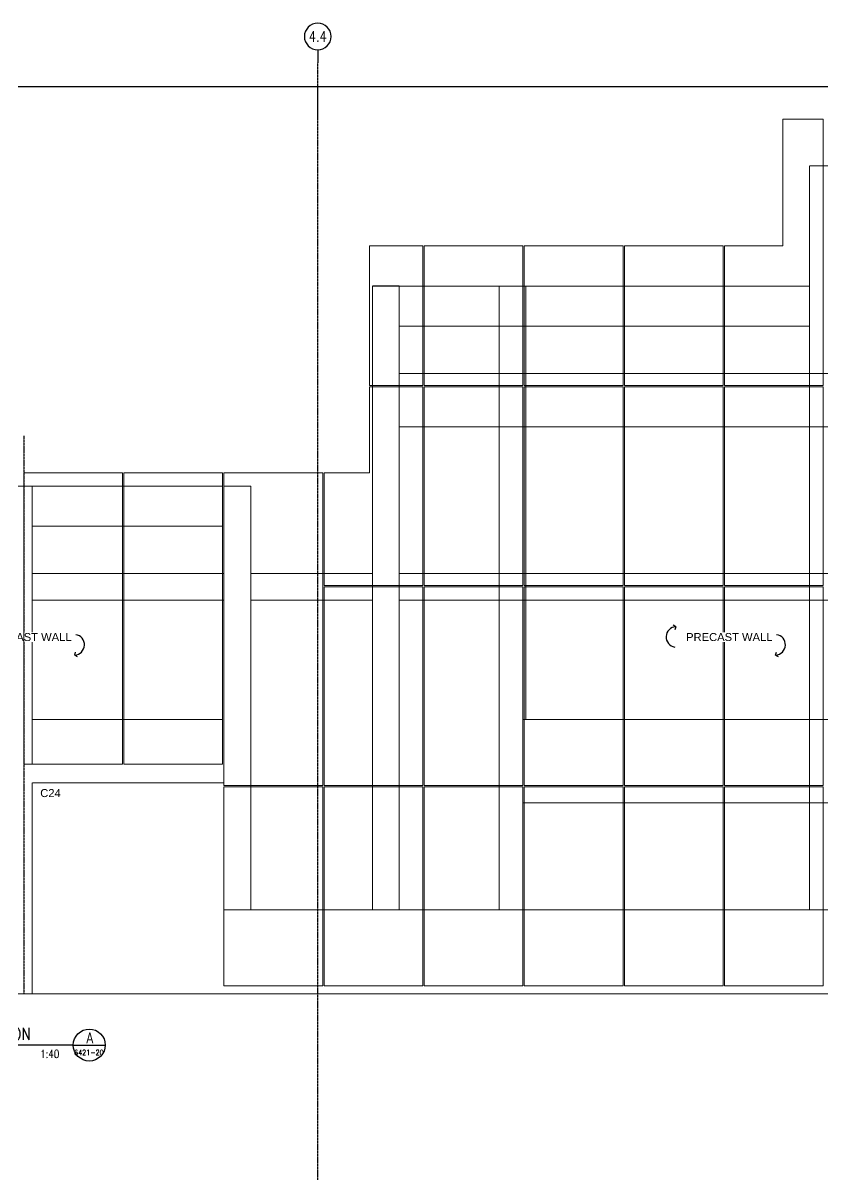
# Model space of a CAD drawing. Header units: millimetres. Extents: x 663313 to 1226001, y 1431724 to 1620898.
# Drawn here: x 808539 to 820524, y 1479008 to 1496349 of the extents above; entities that cross this region are included whole.
import ezdxf
from ezdxf.enums import TextEntityAlignment as Align

# ---------------------------------------------------------------- set-up
doc = ezdxf.new("R2010")
doc.units = ezdxf.units.MM
for name, pattern in [('Grid Line', [22.225, 12.7, -3.175000000000001, 3.175000000000001, -3.175000000000001]), ('HIDDEN', [0.375, 0.25, -0.125]), ('XKITLINE00', [0]), ('XKITLINE02', [4, 2, -2])]:
    doc.linetypes.add(name, pattern=pattern)
doc.layers.get('Defpoints').update_dxf_attribs({"color": 140})
doc.layers.add('000 - 0_HIDE_OBJ_FRAMING_DEF_SUB', color=1, linetype='Continuous', plot=False)
doc.layers.add('A-FLOR-E', color=2, linetype='Continuous', lineweight=9)
doc.layers.add('Part', color=2, linetype='Continuous', lineweight=0)
doc.layers.add('DIM', color=1, linetype='Continuous')
doc.layers.add('REVISE', color=3, linetype='Continuous')
doc.styles.add('Arial', font='arial.ttf')
doc.styles.add('CKST2', font='romans.shx', dxfattribs={"width": 0.8, "height": 4})
doc.styles.add('RomanS', font='romans.shx', dxfattribs={"width": 0.8})
doc.dimstyles.new('Dim - 40 - Cen', dxfattribs={"dimscale": 0.04, "dimtxt": 3, "dimasz": 1, "dimexe": 0, "dimexo": 2.5, "dimgap": 1.5, "dimtad": 1, "dimdec": 0, "dimlfac": 1000, "dimzin": 1, "dimdsep": 46, "dimtxsty": 'Arial', "dimblk": 'CEN1', "dimcen": 0.09, "dimclrd": 1, "dimclre": 49, "dimclrt": 3, "dimadec": 0, "dimazin": 0, "dimtfac": 1, "dimtdec": 0, "dimtix": 1, "dimtofl": 0, "dimtmove": 2, "dimatfit": 3, "dimfxl": 1, "dimtfill": 1, "dimtfillclr": 256, "dimtolj": 1, "dimtzin": 0, "dimarcsym": 0})

# ---------------------------------------------------------------- blocks, each defined once
blk = doc.blocks.new('*A2519973')
at = {"layer": '000 - 0_HIDE_OBJ_FRAMING_DEF_SUB', "linetype": 'XKITLINE00', "lineweight": 0}
blk.add_line((397.067264, -8.917964), (205.900536, -8.917964), dxfattribs=at)
blk = doc.blocks.new('*A27341188')
at = {"layer": '000 - 0_HIDE_OBJ_FRAMING_DEF_SUB', "linetype": 'XKITLINE00', "lineweight": 0}
for p, q in [((357.767257, 65.81536899999999), (347.90058, 65.81536899999999)), ((347.900591, 51.882036), (347.900591, 65.81536899999999)), ((357.767257, 65.81536899999999), (357.767257, 51.882036)), ((357.767257, 51.882036), (347.90058, 51.882036)), ((357.767257, 51.74870300000001), (347.90058, 51.74870300000001)), ((347.900591, 31.882036), (347.900591, 51.74870300000001)), ((357.767257, 51.74870300000001), (357.767257, 31.882036)), ((357.767257, 31.882036), (347.90058, 31.882036)), ((357.767257, 31.748703), (347.90058, 31.748703)), ((347.900591, 11.882036), (347.900591, 31.748703)), ((357.767257, 31.748703), (357.767257, 11.882036)), ((357.767257, 11.882036), (347.90058, 11.882036)), ((357.767257, 11.748703), (347.90058, 11.748703)), ((347.900591, -8.117964), (347.900591, 11.748703)), ((357.767257, 11.748703), (357.767257, -8.117964)), ((347.900591, -8.117964), (347.90058, -8.117964)), ((348.900591, -8.117964), (347.900591, -8.117964)), ((355.433924, -8.117964), (350.233924, -8.117964)), ((357.767257, -8.117964), (356.767258, -8.117964))]:
    blk.add_line(p, q, dxfattribs=at)
at = {"layer": '000 - 0_HIDE_OBJ_FRAMING_DEF_SUB', "linetype": 'XKITLINE02', "lineweight": 0}
for p, q in [((347.90058, 65.81536899999999), (347.90058, 51.882036)), ((357.767247, 65.81536899999999), (357.767247, 51.882036)), ((347.90058, 31.882036), (347.90058, 51.74870300000001)), ((357.767247, 31.882036), (357.767247, 51.74870300000001)), ((347.90058, 11.882036), (347.90058, 31.748703)), ((357.767247, 11.882036), (357.767247, 31.748703)), ((347.90058, -8.117964), (347.90058, 11.748703)), ((357.767247, -8.117964), (357.767247, 11.748703)), ((350.233924, -8.117964), (348.900591, -8.117964)), ((356.767258, -8.117964), (355.433924, -8.117964))]:
    blk.add_line(p, q, dxfattribs=at)
blk = doc.blocks.new('*A27351189')
at = {"layer": '000 - 0_HIDE_OBJ_FRAMING_DEF_SUB', "linetype": 'XKITLINE00', "lineweight": 0}
for p, q in [((367.767257, 78.482036), (363.733914, 78.482036)), ((363.733924, 78.482036), (363.733924, 65.81536899999999)), ((367.767257, 51.882036), (367.767257, 78.482036)), ((357.900591, 65.81536899999999), (357.90058, 65.81536899999999)), ((357.900591, 51.882036), (357.900591, 65.81536899999999)), ((363.733924, 65.81536899999999), (357.900591, 65.81536899999999)), ((367.767257, 51.882036), (357.90058, 51.882036)), ((367.767257, 51.74870300000001), (357.90058, 51.74870300000001)), ((357.900591, 31.882036), (357.900591, 51.74870300000001)), ((367.767247, 51.882036), (367.767257, 51.882036)), ((367.767257, 51.74870300000001), (367.767257, 31.882036)), ((367.767257, 31.882036), (357.90058, 31.882036)), ((367.767257, 31.748703), (357.90058, 31.748703)), ((357.900591, 11.882036), (357.900591, 31.748703)), ((367.767257, 31.748703), (367.767257, 11.882036)), ((367.767257, 11.882036), (357.90058, 11.882036)), ((367.767257, 11.748703), (357.90058, 11.748703)), ((357.900591, -8.117964), (357.900591, 11.748703)), ((367.767257, 11.748703), (367.767257, -8.117964)), ((357.900591, -8.117964), (357.90058, -8.117964)), ((358.900591, -8.117964), (357.900591, -8.117964)), ((364.767258, -8.117964), (360.233924, -8.117964)), ((367.767257, -8.117964), (366.100591, -8.117964))]:
    blk.add_line(p, q, dxfattribs=at)
at = {"layer": '000 - 0_HIDE_OBJ_FRAMING_DEF_SUB', "linetype": 'XKITLINE02', "lineweight": 0}
for p, q in [((363.733914, 65.81536899999999), (363.733914, 78.482036)), ((367.767247, 78.482036), (367.767247, 51.882036)), ((357.90058, 51.882036), (357.90058, 65.81536899999999)), ((357.90058, 65.81536899999999), (357.900591, 65.81536899999999)), ((357.90058, 31.882036), (357.90058, 51.74870300000001)), ((367.767247, 31.882036), (367.767247, 51.74870300000001)), ((357.90058, 11.882036), (357.90058, 31.748703)), ((367.767247, 11.882036), (367.767247, 31.748703)), ((357.90058, -8.117964), (357.90058, 11.748703)), ((367.767247, -8.117964), (367.767247, 11.748703)), ((360.233924, -8.117964), (358.900591, -8.117964)), ((366.100591, -8.117964), (364.767258, -8.117964))]:
    blk.add_line(p, q, dxfattribs=at)
blk = doc.blocks.new('*A27391193')
at = {"layer": '000 - 0_HIDE_OBJ_FRAMING_DEF_SUB', "linetype": 'XKITLINE00', "lineweight": 0}
for p, q in [((347.767257, 65.81536899999999), (337.90058, 65.81536899999999)), ((337.900591, 51.882036), (337.900591, 65.81536899999999)), ((347.767257, 65.81536899999999), (347.767257, 51.882036)), ((347.767257, 51.882036), (337.90058, 51.882036)), ((347.767257, 51.74870300000001), (337.90058, 51.74870300000001)), ((337.900591, 31.882036), (337.900591, 51.74870300000001)), ((347.767257, 51.74870300000001), (347.767257, 31.882036)), ((347.767257, 31.882036), (337.90058, 31.882036)), ((347.767257, 31.748703), (337.90058, 31.748703)), ((337.900591, 11.882036), (337.900591, 31.748703)), ((347.767257, 31.748703), (347.767257, 11.882036)), ((347.767257, 11.882036), (337.90058, 11.882036)), ((347.767257, 11.748703), (337.90058, 11.748703)), ((337.900591, -8.117964), (337.900591, 11.748703)), ((347.767257, 11.748703), (347.767257, -8.117964)), ((337.900591, -8.117964), (337.90058, -8.117964)), ((338.900591, -8.117964), (337.900591, -8.117964)), ((345.433924, -8.117964), (340.233924, -8.117964)), ((347.767257, -8.117964), (346.767258, -8.117964))]:
    blk.add_line(p, q, dxfattribs=at)
at = {"layer": '000 - 0_HIDE_OBJ_FRAMING_DEF_SUB', "linetype": 'XKITLINE02', "lineweight": 0}
for p, q in [((337.90058, 65.81536899999999), (337.90058, 51.882036)), ((347.767247, 65.81536899999999), (347.767247, 51.882036)), ((337.90058, 31.882036), (337.90058, 51.74870300000001)), ((347.767247, 31.882036), (347.767247, 51.74870300000001)), ((337.90058, 11.882036), (337.90058, 31.748703)), ((347.767247, 11.882036), (347.767247, 31.748703)), ((337.90058, -8.117964), (337.90058, 11.748703)), ((347.767247, -8.117964), (347.767247, 11.748703)), ((340.233924, -8.117964), (338.900591, -8.117964)), ((346.767258, -8.117964), (345.433924, -8.117964))]:
    blk.add_line(p, q, dxfattribs=at)
blk = doc.blocks.new('*A27401194')
at = {"layer": '000 - 0_HIDE_OBJ_FRAMING_DEF_SUB', "linetype": 'XKITLINE00', "lineweight": 0}
for p, q in [((337.767257, 65.81536899999999), (327.90058, 65.81536899999999)), ((327.900591, 51.882036), (327.900591, 65.81536899999999)), ((337.767257, 65.81536899999999), (337.767257, 51.882036)), ((337.767257, 51.882036), (327.90058, 51.882036)), ((337.767257, 51.74870300000001), (327.90058, 51.74870300000001)), ((327.900591, 31.882036), (327.900591, 51.74870300000001)), ((337.767257, 51.74870300000001), (337.767257, 31.882036)), ((337.767257, 31.882036), (327.90058, 31.882036)), ((337.767257, 31.748703), (327.90058, 31.748703)), ((327.900591, 11.882036), (327.900591, 31.748703)), ((337.767257, 31.748703), (337.767257, 11.882036)), ((337.767257, 11.882036), (327.90058, 11.882036)), ((337.767257, 11.748703), (327.90058, 11.748703)), ((327.900591, -8.117964), (327.900591, 11.748703)), ((337.767257, 11.748703), (337.767257, -8.117964)), ((327.900591, -8.117964), (327.90058, -8.117964)), ((328.900591, -8.117964), (327.900591, -8.117964)), ((334.100591, -8.117964), (330.233924, -8.117964)), ((337.767257, -8.117964), (335.433924, -8.117964))]:
    blk.add_line(p, q, dxfattribs=at)
at = {"layer": '000 - 0_HIDE_OBJ_FRAMING_DEF_SUB', "linetype": 'XKITLINE02', "lineweight": 0}
for p, q in [((327.90058, 65.81536899999999), (327.90058, 51.882036)), ((337.767247, 65.81536899999999), (337.767247, 51.882036)), ((327.90058, 31.882036), (327.90058, 51.74870300000001)), ((337.767247, 31.882036), (337.767247, 51.74870300000001)), ((327.90058, 11.882036), (327.90058, 31.748703)), ((337.767247, 11.882036), (337.767247, 31.748703)), ((327.90058, -8.117964), (327.90058, 11.748703)), ((337.767247, -8.117964), (337.767247, 11.748703)), ((330.233924, -8.117964), (328.900591, -8.117964)), ((335.433924, -8.117964), (334.100591, -8.117964))]:
    blk.add_line(p, q, dxfattribs=at)
blk = doc.blocks.new('*A27411195')
at = {"layer": '000 - 0_HIDE_OBJ_FRAMING_DEF_SUB', "linetype": 'XKITLINE00', "lineweight": 0}
for p, q in [((327.767257, 65.81536899999999), (322.433914, 65.81536899999999)), ((322.433924, 51.882036), (322.433924, 65.81536899999999)), ((327.767257, 65.81536899999999), (327.767257, 51.882036)), ((327.767257, 51.882036), (322.433914, 51.882036)), ((327.767257, 51.74870300000001), (322.433914, 51.74870300000001)), ((322.433924, 51.74870300000001), (322.433924, 43.148703)), ((327.767257, 31.882036), (327.767257, 51.74870300000001)), ((317.900591, 43.148703), (317.90058, 43.148703)), ((317.900591, 31.882036), (317.900591, 43.148703)), ((322.433924, 43.148703), (317.900591, 43.148703)), ((327.767257, 31.882036), (317.90058, 31.882036)), ((327.767257, 31.748703), (317.90058, 31.748703)), ((317.900591, 11.882036), (317.900591, 31.748703)), ((327.767247, 31.882036), (327.767257, 31.882036)), ((327.767257, 31.748703), (327.767257, 11.882036)), ((327.767257, 11.882036), (317.90058, 11.882036)), ((327.767257, 11.748703), (317.90058, 11.748703)), ((317.900591, -8.117964), (317.900591, 11.748703)), ((327.767257, 11.748703), (327.767257, -8.117964)), ((317.900591, -8.117964), (317.90058, -8.117964)), ((318.900591, -8.117964), (317.900591, -8.117964)), ((325.433924, -8.117964), (320.233924, -8.117964)), ((327.767257, -8.117964), (326.767258, -8.117964))]:
    blk.add_line(p, q, dxfattribs=at)
at = {"layer": '000 - 0_HIDE_OBJ_FRAMING_DEF_SUB', "linetype": 'XKITLINE02', "lineweight": 0}
for p, q in [((322.433914, 51.882036), (322.433914, 65.81536899999999)), ((327.767247, 65.81536899999999), (327.767247, 51.882036)), ((322.433914, 43.148703), (322.433914, 51.74870300000001)), ((327.767247, 31.882036), (327.767247, 51.74870300000001)), ((317.90058, 31.882036), (317.90058, 43.148703)), ((317.90058, 43.148703), (317.900591, 43.148703)), ((317.90058, 11.882036), (317.90058, 31.748703)), ((327.767247, 11.882036), (327.767247, 31.748703)), ((317.90058, -8.117964), (317.90058, 11.748703)), ((327.767247, -8.117964), (327.767247, 11.748703)), ((320.233924, -8.117964), (318.900591, -8.117964)), ((326.767258, -8.117964), (325.433924, -8.117964))]:
    blk.add_line(p, q, dxfattribs=at)
blk = doc.blocks.new('*A27421196')
at = {"layer": '000 - 0_HIDE_OBJ_FRAMING_DEF_SUB', "linetype": 'XKITLINE00', "lineweight": 0}
for p, q in [((317.767257, 43.148703), (307.90058, 43.148703)), ((307.900591, 11.882036), (307.900591, 43.148703)), ((317.767257, 43.148703), (317.767257, 11.882036)), ((317.767257, 11.882036), (307.90058, 11.882036)), ((317.767257, 11.748703), (307.90058, 11.748703)), ((307.900591, -8.117964), (307.900591, 11.748703)), ((317.767257, 11.748703), (317.767257, -8.117964)), ((307.900591, -8.117964), (307.90058, -8.117964)), ((310.567258, -8.117964), (307.900591, -8.117964)), ((315.433924, -8.117964), (311.900591, -8.117964)), ((317.767257, -8.117964), (316.767258, -8.117964))]:
    blk.add_line(p, q, dxfattribs=at)
at = {"layer": '000 - 0_HIDE_OBJ_FRAMING_DEF_SUB', "linetype": 'XKITLINE02', "lineweight": 0}
for p, q in [((307.90058, 11.882036), (307.90058, 43.148703)), ((317.767247, 11.882036), (317.767247, 43.148703)), ((307.90058, -8.117964), (307.90058, 11.748703)), ((317.767247, -8.117964), (317.767247, 11.748703)), ((311.900591, -8.117964), (310.567258, -8.117964)), ((316.767258, -8.117964), (315.433924, -8.117964))]:
    blk.add_line(p, q, dxfattribs=at)
blk = doc.blocks.new('3')
at = {"layer": '000 - 0_HIDE_OBJ_FRAMING_DEF_SUB', "linetype": 'XKITLINE00', "lineweight": 0}
for p, q in [((663618.5508143301, 1524738.068051162), (663618.5308142301, 1524738.068051162)), ((663618.5508143301, 1524737.668051112), (663618.5308142301, 1524737.668051112))]:
    blk.add_line(p, q, dxfattribs=at)
for points in [[(663615.5508159801, 1524739.578051212), (663615.5508159801, 1524735.208051162), (663617.03081588, 1524735.208051162), (663617.03081588, 1524739.578051212)], [(663617.0508144301, 1524739.578051212), (663617.0508144301, 1524735.208051162), (663618.5308143301, 1524735.208051162), (663618.5308143301, 1524739.578051212)]]:
    blk.add_lwpolyline(points, close=True, dxfattribs=at)
at = {"layer": '000 - 0_HIDE_OBJ_FRAMING_DEF_SUB', "lineweight": 0, "xscale": 0.15, "yscale": 0.15, "zscale": 0.15}
for name in ['*A27351189', '*A27411195', '*A27401194', '*A27391193', '*A27341188', '*A27421196', '*A2519973']:
    blk.add_blockref(name, (663572.3657256801, 1524733.105745762), dxfattribs=at)
blk = doc.blocks.new('123')
at = {"layer": '000 - 0_HIDE_OBJ_FRAMING_DEF_SUB'}
for q in [(-724.505584440145, 0), (882.0353564128727, 0)]:
    blk.add_line((518.3989911836088, 0), q, dxfattribs=at)
blk.add_circle((700.2171737982408, 0), 181.8181826146258, dxfattribs=at)
at = {"layer": '000 - 0_HIDE_OBJ_FRAMING_DEF_SUB', "color": 5, "style": 'RomanS', "width": 0.8}
blk.add_attdef('DETAIL', text='', height=136.36, dxfattribs=at).set_placement((-711.4910960897778, 125.4869334684918), align=Align.MIDDLE_LEFT)
blk.add_attdef('TEXT', text='', height=121.2121217430838, dxfattribs=at).set_placement((706.0556472846056, 80.62618904480814), align=Align.MIDDLE_CENTER)
at = {"layer": '000 - 0_HIDE_OBJ_FRAMING_DEF_SUB', "color": 3, "style": 'RomanS', "width": 0.8}
for tag, p in [('SCALE', (-704.407426686792, -100.775501856202)), ('1:10', (142.1653400700288, -100.775501856202))]:
    blk.add_attdef(tag, text='', height=90.90909130731288, dxfattribs=at).set_placement(p, align=Align.MIDDLE_LEFT)
for p in [(695.1409632991981, -84.47154737860546), (695.1409632991981, -197.3967331489548)]:
    blk.add_attdef('TEXT', text='', height=60.60599999999999, dxfattribs=at).set_placement(p, align=Align.MIDDLE_CENTER)
blk = doc.blocks.new('grid2')
at = {"layer": '000 - 0_HIDE_OBJ_FRAMING_DEF_SUB'}
blk.add_line((0, -4.86940983927434), (0, 0), dxfattribs=at)
blk.add_circle((0, -9.86940983927434), 5, dxfattribs=at)
at = {"layer": '000 - 0_HIDE_OBJ_FRAMING_DEF_SUB', "style": 'CKST2', "width": 0.8}
blk.add_attdef('00', text='', height=4, dxfattribs=at).set_placement((0, -9.86940983927434), align=Align.MIDDLE_CENTER)
blk = doc.blocks.new('CEN1')
at = {"color": 1}
for p, q in [((1.5, 0), (-1.5, 0)), ((0, 1.5), (0, -1.5))]:
    blk.add_line(p, q, dxfattribs=at)
at = {"color": 3}
blk.add_circle((0, 0), 0.75, dxfattribs=at)
blk = doc.blocks.new('*D3594')
at = {"layer": '000 - 0_HIDE_OBJ_FRAMING_DEF_SUB', "color": 49, "lineweight": -2, "transparency": 16777216}
for p, q in [((6.123233995736766e-18, 115405.261642313), (2.662513033578329e-14, 115839.9830186367)), ((12000, 115405.261642313), (12000, 115839.9830186367))]:
    blk.add_line(p, q, dxfattribs=at)
at = {"layer": '000 - 0_HIDE_OBJ_FRAMING_DEF_SUB', "color": 1, "lineweight": -2, "transparency": 16777216}
blk.add_line((0.04000000000002663, 115839.9830186367), (11999.96, 115839.9830186367), dxfattribs=at)
at = {"layer": 'Defpoints', "color": 0, "transparency": 16777216}
for p in [(12000, 115839.9830186367), (0, 115405.161642313), (12000, 115405.161642313)]:
    blk.add_point(p, dxfattribs=at)
at = {"layer": '000 - 0_HIDE_OBJ_FRAMING_DEF_SUB', "color": 1, "lineweight": -2, "transparency": 16777216, "xscale": 0.04, "yscale": 0.04, "zscale": 0.04, "rotation": 180}
blk.add_blockref('CEN1', (2.662513033578329e-14, 115839.9830186367), dxfattribs=at)
at = {"layer": '000 - 0_HIDE_OBJ_FRAMING_DEF_SUB', "color": 1, "lineweight": -2, "transparency": 16777216, "xscale": 0.04, "yscale": 0.04, "zscale": 0.04}
blk.add_blockref('CEN1', (12000, 115839.9830186367), dxfattribs=at)
at = {"layer": '000 - 0_HIDE_OBJ_FRAMING_DEF_SUB', "color": 3, "transparency": 16777216, "insert": (6000, 115840.1042873952), "char_height": 0.12, "attachment_point": 5, "style": 'Arial', "bg_fill": 3, "box_fill_scale": 1.1, "bg_fill_color": 256, "bg_fill_true_color": 13158600, "bg_fill_transparency": 0}
blk.add_mtext('\\A1;12000000', dxfattribs=at)
blk = doc.blocks.new('*D3630')
at = {"layer": '000 - 0_HIDE_OBJ_FRAMING_DEF_SUB', "color": 49, "lineweight": -2, "transparency": 16777216}
for p, q in [((12000, 115372.9516318854), (12000, 115839.9830186423)), ((23100, 115372.9516318854), (23100, 115839.9830186423))]:
    blk.add_line(p, q, dxfattribs=at)
at = {"layer": '000 - 0_HIDE_OBJ_FRAMING_DEF_SUB', "color": 1, "lineweight": -2, "transparency": 16777216}
blk.add_line((12000.04, 115839.9830186423), (23099.96, 115839.9830186423), dxfattribs=at)
at = {"layer": 'Defpoints', "color": 0, "transparency": 16777216}
for p in [(23100, 115839.9830186423), (12000, 115372.8516318854), (23100, 115372.8516318854)]:
    blk.add_point(p, dxfattribs=at)
at = {"layer": '000 - 0_HIDE_OBJ_FRAMING_DEF_SUB', "color": 1, "lineweight": -2, "transparency": 16777216, "xscale": 0.04, "yscale": 0.04, "zscale": 0.04, "rotation": 180}
blk.add_blockref('CEN1', (12000, 115839.9830186423), dxfattribs=at)
at = {"layer": '000 - 0_HIDE_OBJ_FRAMING_DEF_SUB', "color": 1, "lineweight": -2, "transparency": 16777216, "xscale": 0.04, "yscale": 0.04, "zscale": 0.04}
blk.add_blockref('CEN1', (23100, 115839.9830186423), dxfattribs=at)
at = {"layer": '000 - 0_HIDE_OBJ_FRAMING_DEF_SUB', "color": 3, "transparency": 16777216, "insert": (17550, 115840.1042874008), "char_height": 0.12, "attachment_point": 5, "style": 'Arial', "bg_fill": 3, "box_fill_scale": 1.1, "bg_fill_color": 256, "bg_fill_true_color": 13158600, "bg_fill_transparency": 0}
blk.add_mtext('\\A1;11100000', dxfattribs=at)
blk = doc.blocks.new('W-1-PP18-ST_ENT4_REV00_20260531-231113_ELEVATION_4_ST')
at = {"layer": '000 - 0_HIDE_OBJ_FRAMING_DEF_SUB', "linetype": 'Grid Line'}
blk.add_line((12000, 99450), (12000, 116196.2005119324), dxfattribs=at)
at = {"layer": '000 - 0_HIDE_OBJ_FRAMING_DEF_SUB', "color": 251, "linetype": 'Grid Line'}
blk.add_line((7595, 110605.5718414783), (7595, 102240), dxfattribs=at)
at = {"layer": '000 - 0_HIDE_OBJ_FRAMING_DEF_SUB', "linetype": 'XKITLINE02', "lineweight": 0}
blk.add_line((10594.99695003033, 102240), (23969.99895000458, 102240), dxfattribs=at)
at = {"layer": 'A-FLOR-E', "color": 1, "linetype": 'HIDDEN', "ltscale": 20}
for p, q in [((19370.15384995937, 114649.9999504089), (19370.15384995937, 103500)), ((23968.0000500679, 114649.9999504089), (19370.15384995937, 114649.9999501705)), ((12819.99944984913, 112849.9999501705), (12819.99944996834, 103500)), ((19370.15384995937, 112849.9999501705), (13219.99694991112, 112849.9999501705)), ((13219.99695003033, 112849.9999504089), (13219.99695003033, 103500)), ((13594.99979996681, 112849.9999501705), (13574.99969995022, 112849.9999501705)), ((14720.0012999773, 112849.9999501705), (14720.00129985809, 103500)), ((15120.00134992599, 112849.9999501705), (15120.00134992599, 106350.0000002384)), ((19370.15384995937, 112249.9999501705), (13219.99694991112, 112249.9999501705)), ((13594.99979996681, 112249.9999501705), (13574.99969995022, 112249.9999501705)), ((15094.99979996681, 112249.9999501705), (15074.99969995022, 112249.9999501705)), ((23968.0000500679, 111540.0000014305), (13219.99694991112, 111540)), ((24218.00114989281, 110740.0000500679), (13219.99695003033, 110740.0000500679)), ((10574.99979996681, 109849.9999501705), (7720.003499984741, 109849.9999501705)), ((10995.00390005112, 109849.9999501705), (10595.0012999773, 109849.9999501705)), ((10595.0012999773, 109849.9999501705), (10595.0012999773, 106350.0000002384)), ((10995.00134992599, 109849.9999501705), (10995.00134992599, 103500.0000002384)), ((10574.99979996681, 109249.9999501705), (7720.003499984741, 109249.9999501705)), ((7720.003499984741, 108540), (10574.99979996681, 108540)), ((12819.99944996834, 108540.0000002384), (10995.00134980679, 108540.0000002384)), ((23968.00004994869, 108540.0000002384), (13219.99695003033, 108540.0000002384)), ((10574.99979996681, 108140), (7720.003499984741, 108140)), ((12819.99944996834, 108139.9999504089), (10995.00134980679, 108139.9999499321)), ((23968.0000500679, 108139.9999513626), (13219.99694991112, 108139.9999499321)), ((10574.99979996681, 106350), (7720.003499984741, 106350)), ((23968.0000500679, 106349.9999992847), (15074.99969995022, 106350.0000004768)), ((10594.9997998476, 105400.0000002384), (7720.003499984741, 105400.0000002384)), ((23968.00005018711, 105100.0000488758), (15074.99969995022, 105100.0000503063)), ((23969.9957998991, 103500), (10594.99695003033, 103500))]:
    blk.add_line(p, q, dxfattribs=at)
for points in [[(7720.003499984741, 105680.0000002384), (7720.003499984741, 109849.9999499321), (7470.003499984741, 109849.9999501705), (7470.003499984741, 105680.0000002384)], [(7720.003499984741, 102240), (7720.003499984741, 105400.0000002384)]]:
    blk.add_lwpolyline(points, dxfattribs=at)
at = {"layer": 'DIM', "color": 1}
blk.add_line((13220.00205004215, 112849.9999501705), (12819.99944984913, 112849.9999504089), dxfattribs=at)
at = {"layer": 'DIM', "color": 1, "linetype": 'ByBlock'}
for p, q in [((17366.44095957279, 107742.2190463543), (17329.08594095707, 107765.5725040436)), ((17366.44095957279, 107742.2190463543), (17352.87340593338, 107698.1647458076)), ((8358.504289984703, 107318.212980032), (8372.071843624115, 107362.2672805786)), ((18862.83320021629, 107318.212980032), (18876.40075385571, 107362.2672805786)), ((8358.504289984703, 107318.212980032), (8395.859308481216, 107294.8595223427)), ((18862.83320021629, 107318.212980032), (18900.18821871281, 107294.8595223427))]:
    blk.add_line(p, q, dxfattribs=at)
blk.add_arc((17374.26945388317, 107588.9373309612), 153.4814959973883, 92.92370357265847, 261.4329742845271, dxfattribs=at)
at = {"layer": 'Part', "linetype": 'XKITLINE00', "lineweight": 0}
for p, q in [((16594.99979996681, 112849.9999501705), (16574.99969995022, 112849.9999501705)), ((18094.99979996681, 112849.9999501705), (18074.99969995022, 112849.9999501705)), ((16594.99979996681, 112249.9999501705), (16574.99969995022, 112249.9999501705)), ((18094.99979996681, 112249.9999501705), (18074.99969995022, 112249.9999501705)), ((16594.99979996681, 106350.0000002384), (16574.99969995022, 106350.0000002384)), ((18094.99979996681, 106350.0000002384), (18074.99969995022, 106350.0000002384)), ((16594.99979996681, 105100.0000500679), (16574.99969995022, 105100.0000500679)), ((18094.99979996681, 105100.0000500679), (18074.99969995022, 105100.0000500679))]:
    blk.add_line(p, q, dxfattribs=at)
at = {"layer": 'Part', "linetype": 'XKITLINE02', "lineweight": 0}
for p, q in [((10595.00384998322, 106350.0000002384), (10595.00384998322, 109849.9999501705)), ((10995.00390005112, 109849.9999501705), (10995.00134992599, 109849.9999501705))]:
    blk.add_line(p, q, dxfattribs=at)
at = {"layer": '000 - 0_HIDE_OBJ_FRAMING_DEF_SUB'}
ref = blk.add_blockref('grid2', (12000, 116196.2005119324), dxfattribs=dict(at, xscale=-40, yscale=40, zscale=40, rotation=180))
ref.add_attrib('00', '4.4', dxfattribs={"height": 160, "style": 'CKST2', "width": 0.8}).set_placement((12000, 116590.9769055033), align=Align.MIDDLE_CENTER)
ref = blk.add_blockref('123', (7652.201423883438, 101471.401556015), dxfattribs=dict(at, xscale=1.32, yscale=1.32, zscale=1.32))
ref.add_attrib('1:10', '1:40', dxfattribs={"color": 3, "height": 120.000000525653, "style": 'RomanS', "width": 0.8}).set_placement((7839.859672775841, 101338.3778935648), align=Align.MIDDLE_LEFT)
ref.add_attrib('TEXT', 'A', dxfattribs={"color": 5, "height": 160.0000007008706, "style": 'RomanS', "width": 0.8}).set_placement((8584.194878299139, 101577.8281255541), align=Align.MIDDLE_CENTER)
ref.add_attrib('TEXT', '6421-20', dxfattribs={"color": 3, "height": 79.99991999999997, "style": 'RomanS', "width": 0.8}).set_placement((8569.787495438359, 101359.8991134753), align=Align.MIDDLE_CENTER)
ref.add_attrib('DETAIL', 'ELEVATION', dxfattribs={"color": 5, "height": 179.9952, "style": 'RomanS', "width": 0.8}).set_placement((6713.033177044941, 101637.0443081935), align=Align.MIDDLE_LEFT)
ref.add_attrib('SCALE', 'SCALE', dxfattribs={"color": 3, "height": 120.000000525653, "style": 'RomanS', "width": 0.8}).set_placement((6722.38362065691, 101338.3778935648), align=Align.MIDDLE_LEFT)
at = {"layer": 'REVISE', "color": 3, "style": 'Arial'}
blk.add_text('C24', height=120, dxfattribs=at).set_placement((7841.402999520302, 105188.3898220062))
at = {"layer": 'REVISE', "color": 3, "insert": (7663.506342768669, 107586.6951475143), "char_height": 120, "attachment_point": 5, "style": 'Arial', "bg_fill": 3, "box_fill_scale": 1.1, "bg_fill_color": 256, "bg_fill_true_color": 13158600, "bg_fill_transparency": 0}
blk.add_mtext('\\A1;PRECAST WALL', dxfattribs=at)
at = {"layer": 'DIM', "color": 1, "linetype": 'ByBlock'}
blk.add_arc((8350.675795435905, 107471.494695425), 153.4814959973883, 272.9237035726584, 81.4329742845271, dxfattribs=at)
at = {"layer": 'DIM', "color": 2, "xscale": 1000, "yscale": 1000, "zscale": 1000}
blk.add_blockref('3', (-663607955.8145301, -1524629528.051162), dxfattribs=at)
at = {"layer": 'REVISE', "color": 3, "insert": (18167.83525311947, 107586.6951475143), "char_height": 120, "attachment_point": 5, "style": 'Arial', "bg_fill": 3, "box_fill_scale": 1.1, "bg_fill_color": 256, "bg_fill_true_color": 13158600, "bg_fill_transparency": 0}
blk.add_mtext('\\A1;PRECAST WALL', dxfattribs=at)
at = {"layer": '000 - 0_HIDE_OBJ_FRAMING_DEF_SUB'}
dim = blk.add_linear_dim(base=(12000, 115839.9830186367), p1=(0, 115405.161642313), p2=(12000, 115405.161642313), dimstyle='Dim - 40 - Cen', dxfattribs=at)
dim.commit()
dim.dimension.update_dxf_attribs({"geometry": '*D3594', "text_midpoint": (6000, 115840.1042873952)})
at = {"layer": 'DIM', "color": 1, "linetype": 'ByBlock'}
blk.add_arc((18855.00470578671, 107471.494695425), 153.4814959973883, 272.9237035726584, 81.4329742845271, dxfattribs=at)
at = {"layer": '000 - 0_HIDE_OBJ_FRAMING_DEF_SUB'}
dim = blk.add_linear_dim(base=(23100, 115839.9830186422), p1=(12000, 115372.8516318853), p2=(23100, 115372.8516318853), dimstyle='Dim - 40 - Cen', dxfattribs=at)
dim.commit()
dim.dimension.update_dxf_attribs({"geometry": '*D3630', "text_midpoint": (17550, 115840.1042874007), "insert": (0, -8.731149137020111e-11)})

msp = doc.modelspace()

# ---------------------------------------------------------------- block references
at = {"layer": 'DIM', "color": 1}
msp.add_blockref('W-1-PP18-ST_ENT4_REV00_20260531-231113_ELEVATION_4_ST', (800953.678414464, 1379558.293764257), dxfattribs=at)

doc.saveas('drawing.dxf')
